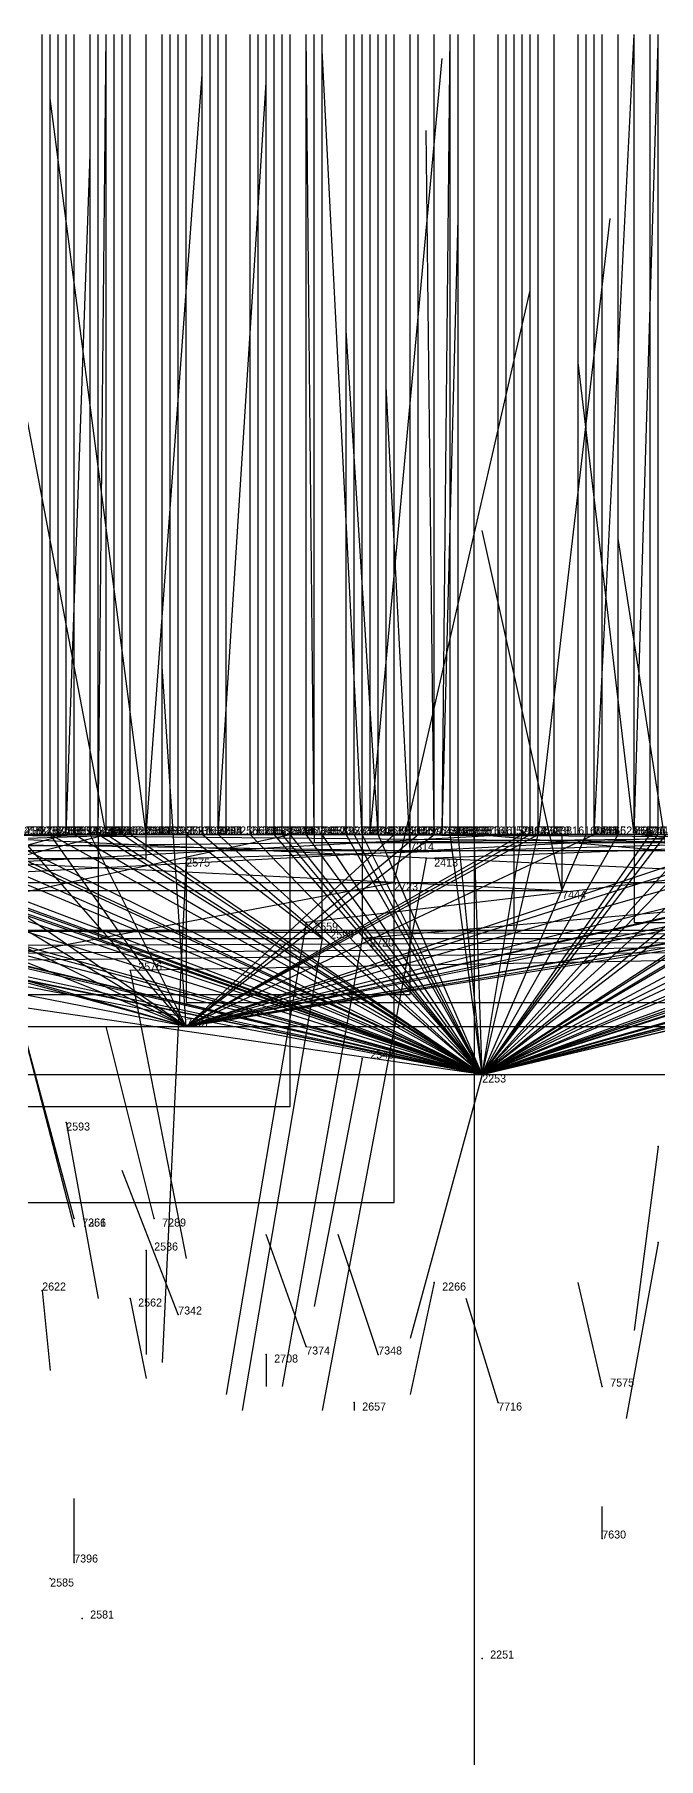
# Model space of a CAD drawing. Extents: x -0.07 to 1.1, y -0.07 to 1.1.
# Drawn here: x 0.71 to 0.788, y 0.8845 to 1.1 of the extents above; entities that cross this region are included whole.
import ezdxf

# ---------------------------------------------------------------- set-up
doc = ezdxf.new("R2010")
doc.units = 0
for name, color, linetype in [('Clients', 3, 'CONTINUOUS'), ('Facilities', 3, 'CONTINUOUS'), ('Facilities_lines', 3, 'CONTINUOUS'), ('Min_max_boxes', 1, 'CONTINUOUS'), ('Normals', 1, 'CONTINUOUS'), ('Source_points', 5, 'CONTINUOUS'), ('Text', 3, 'CONTINUOUS')]:
    doc.layers.add(name, color=color, linetype=linetype)

msp = doc.modelspace()

# ---------------------------------------------------------------- linework, layer by layer
at = {"layer": 'Clients', "color": 5}
for p in [(0.711, 1, 0.335), (0.712, 1, 0.316), (0.712, 1, 0.159), (0.712, 1, 0.905), (0.713, 1, 0.34), (0.714, 1, 0.019), (0.714, 1, 0.547), (0.715, 1, 0.314), (0.715, 1, 0.285), (0.717, 1, 0.393), (0.717, 1, 0.899), (0.717, 1, 0.895), (0.718, 1, 0.337), (0.718, 1, 0.23), (0.719, 1, 0.257), (0.719, 1, 0.567), (0.719, 1, 0.987), (0.719, 1, 0.822), (0.72, 1, 0.743), (0.721, 1, 0.352), (0.721, 1, 0.316), (0.722, 1, 0.135), (0.724, 1, 0.622), (0.726, 1, 0.754), (0.727, 1, 0.516), (0.728, 1, 0.456), (0.728, 1, 0.441), (0.728, 1, 0.364), (0.731, 1, 0.289), (0.732, 1, 0.66), (0.732, 1, 0.77), (0.733, 1, 0.501), (0.733, 1, 0.273), (0.734, 1, 0.841), (0.737, 1, 0.135), (0.738, 1, 0.65), (0.739, 1, 0.667), (0.74, 1, 0.115), (0.74, 1, 0.648), (0.741, 1, 0.242), (0.741, 1, 0.563), (0.742, 1, 0.133), (0.742, 1, 0.521), (0.742, 1, 0.878), (0.744, 1, 0.099), (0.746, 1, 0.446), (0.746, 1, 0.162), (0.746, 1, 0.556), (0.749, 1, 0.4), (0.749, 1, 0.231), (0.75, 1, 0.251), (0.75, 1, 0.308), (0.751, 1, 0.246), (0.752, 1, 0.428), (0.753, 1, 0.183), (0.753, 1, 0.317), (0.753, 1, 0.996), (0.754, 1, 0.462), (0.755, 1, 0.372), (0.755, 1, 0.776), (0.757, 1, 0.38), (0.757, 1, 0.435), (0.757, 1, 0.524), (0.758, 1, 0.796), (0.76, 1, 0.97), (0.76, 1, 0.857), (0.761, 1, 0.981), (0.762, 1, 0.28), (0.763, 1, 0.255), (0.763, 1, 0.711), (0.763, 1, 0.591), (0.765, 1, 0.126), (0.765, 1, 0.392), (0.765, 1, 0.464), (0.768, 1, 0.724), (0.769, 1, 0.577), (0.771, 1, 0.105), (0.771, 1, 0.78), (0.772, 1, 0.887), (0.773, 1, 0.01), (0.773, 1, 0.76), (0.778, 1, 0.507), (0.779, 1, 0.237), (0.779, 1, 0.658), (0.78, 1, 0.77), (0.781, 1, 0.554), (0.783, 1, 0.204), (0.785, 1, 0.352), (0.785, 1, 0.681), (0.785, 1, 0.998), (0.787, 1, 0.183), (0.787, 1, 0.122), (0.788, 1, 0.175), (0.757, 0.998, 1), (0.729, 0.997), (0.759, 0.997), (0.755, 0.994), (0.776, 0.993, 1), (0.744, 0.989), (0.746, 0.987), (0.751, 0.987), (0.722, 0.983)]:
    msp.add_point(p, dxfattribs=at)
at = {"layer": 'Facilities', "color": 3}
for p in [(0.717, 1, 0.085), (0.718, 1, 0.08), (0.719, 1, 0.099), (0.724, 1, 0.032), (0.724, 1, 0.972), (0.729, 1, 0.102), (0.733, 1, 0.028), (0.745, 1, 0.087), (0.745, 1, 0.927), (0.751, 1, 0.946), (0.752, 1, 0.049), (0.761, 1, 0.921), (0.77, 1, 0.086), (0.775, 1, 0.089), (0.78, 1, 0.925), (0.785, 1, 0.074), (0.729, 0.976, 1), (0.751, 0.972), (0.766, 0.97), (0.714, 0.964), (0.788, 0.961), (0.715, 0.952, 1), (0.715, 0.951, 1), (0.725, 0.952, 1), (0.788, 0.949), (0.724, 0.948), (0.76, 0.944), (0.711, 0.943), (0.722, 0.942), (0.728, 0.94, 1), (0.744, 0.936, 1), (0.739, 0.935), (0.753, 0.935, 1), (0.781, 0.931, 1), (0.75, 0.929), (0.768, 0.929, 1), (0.781, 0.912, 1), (0.715, 0.909, 1), (0.712, 0.907), (0.716, 0.902), (0.766, 0.897)]:
    msp.add_point(p, dxfattribs=at)
at = {"layer": 'Facilities_lines', "color": 3}
for p, q in [((0.543, 0.954), (0.714, 1, 0.019)), ((0.77, 1, 0.086), (0.554, 0.988)), ((0.766, 0.97), (0.56, 1, 0.174)), ((0.585, 0.966, 1), (0.719, 1, 0.822)), ((0.585, 0.966, 1), (0.742, 1, 0.878)), ((0.729, 0.976, 1), (0.606, 1, 0.892)), ((0.766, 0.97), (0.61, 1, 0.209)), ((0.617, 1, 0.893), (0.734, 1, 0.841)), ((0.617, 1, 0.893), (0.757, 0.998, 1)), ((0.766, 0.97), (0.62, 1, 0.186)), ((0.766, 0.97), (0.621, 1, 0.182)), ((0.766, 0.97), (0.626, 1, 0.151)), ((0.724, 1, 0.032), (0.632, 0.997)), ((0.634, 1, 0.902), (0.776, 0.993, 1)), ((0.766, 0.97), (0.637, 1, 0.019)), ((0.766, 0.97), (0.639, 1, 0.02)), ((0.766, 0.97), (0.64, 1, 0.233)), ((0.729, 0.976, 1), (0.641, 1, 0.76)), ((0.729, 0.976, 1), (0.645, 1, 0.789)), ((0.766, 0.97), (0.651, 1, 0.243)), ((0.766, 0.97), (0.651, 1, 0.215)), ((0.766, 0.97), (0.656, 1, 0.19)), ((0.766, 0.97), (0.659, 1, 0.198)), ((0.839, 1, 0.067), (0.663, 0.998)), ((0.729, 0.976, 1), (0.669, 1, 0.823)), ((0.766, 0.97), (0.67, 1, 0.146)), ((0.915, 1, 0.545), (0.673, 1, 0.54)), ((0.915, 1, 0.545), (0.676, 1, 0.543)), ((0.766, 0.97), (0.677, 1, 0.12)), ((0.766, 0.97), (0.68, 1, 0.198)), ((0.729, 0.976, 1), (0.68, 1, 0.896)), ((0.766, 0.97), (0.681, 1, 0.249)), ((0.682, 1, 0.924), (0.753, 1, 0.996)), ((0.766, 0.97), (0.683, 1, 0.007)), ((0.766, 0.97), (0.683, 1, 0.196)), ((0.797, 1, 0.039), (0.684, 0.994)), ((0.766, 0.97), (0.684, 1, 0.119)), ((0.766, 0.97), (0.687, 1, 0.268)), ((0.926, 1, 0.61), (0.687, 1, 0.611)), ((0.729, 0.976, 1), (0.689, 1, 0.831)), ((0.915, 1, 0.545), (0.69, 1, 0.533)), ((0.917, 1, 0.7), (0.692, 1, 0.722)), ((0.766, 0.97), (0.694, 1, 0.267)), ((0.729, 0.976, 1), (0.694, 1, 0.778)), ((0.695, 1, 0.954), (0.913, 0.998, 1)), ((0.695, 1, 0.954), (0.827, 0.994, 1)), ((0.766, 0.97), (0.697, 1, 0.233)), ((0.926, 1, 0.61), (0.698, 1, 0.611)), ((0.766, 0.97), (0.701, 1, 0.146)), ((0.702, 1, 0.103), (0.712, 1, 0.316)), ((0.702, 1, 0.103), (0.713, 1, 0.34)), ((0.702, 1, 0.103), (0.715, 1, 0.314)), ((0.702, 1, 0.103), (0.711, 1, 0.335)), ((0.766, 0.97), (0.702, 1, 0.281)), ((0.949, 1, 0.727), (0.703, 1, 0.718)), ((0.926, 1, 0.61), (0.703, 1, 0.585)), ((0.766, 0.97), (0.705, 1, 0.159)), ((0.926, 1, 0.61), (0.707, 1, 0.624)), ((0.708, 1, 0.977), (0.719, 1, 0.987)), ((0.708, 1, 0.977), (0.732, 1, 0.77)), ((0.708, 1, 0.977), (0.816, 1, 0.994)), ((0.708, 1, 0.977), (0.803, 1, 0.984)), ((0.708, 1, 0.977), (0.76, 1, 0.97)), ((0.708, 1, 0.977), (0.761, 1, 0.981)), ((0.729, 0.976, 1), (0.708, 1, 0.844)), ((0.766, 0.97), (0.712, 1, 0.159)), ((0.729, 0.976, 1), (0.712, 1, 0.905)), ((0.933, 1, 0.513), (0.714, 1, 0.547)), ((0.766, 0.97), (0.715, 1, 0.285)), ((0.719, 1, 0.099), (0.717, 1, 0.393)), ((0.729, 0.976, 1), (0.717, 1, 0.899)), ((0.729, 0.976, 1), (0.717, 1, 0.895)), ((0.729, 1, 0.102), (0.718, 1, 0.337)), ((0.766, 0.97), (0.718, 1, 0.23)), ((0.719, 1, 0.099), (0.721, 1, 0.352)), ((0.766, 0.97), (0.719, 1, 0.257)), ((0.926, 1, 0.61), (0.719, 1, 0.567)), ((0.949, 1, 0.727), (0.72, 1, 0.743)), ((0.766, 0.97), (0.721, 1, 0.316)), ((0.766, 0.97), (0.722, 1, 0.135)), ((0.952, 1, 0.601), (0.724, 1, 0.622)), ((0.724, 1, 0.972), (0.974, 1, 0.994)), ((0.949, 1, 0.727), (0.726, 1, 0.754)), ((0.933, 1, 0.513), (0.727, 1, 0.516)), ((0.729, 1, 0.102), (0.728, 1, 0.456)), ((0.729, 1, 0.102), (0.728, 1, 0.441)), ((0.729, 1, 0.102), (0.728, 1, 0.364)), ((0.729, 1, 0.102), (0.746, 0.987)), ((0.729, 1, 0.102), (0.733, 1, 0.501)), ((0.838, 1, 0.104), (0.729, 0.997)), ((0.729, 0.976, 1), (0.755, 1, 0.776)), ((0.729, 0.976, 1), (0.78, 1, 0.77)), ((0.729, 0.976, 1), (0.771, 1, 0.78)), ((0.729, 0.976, 1), (0.772, 1, 0.887)), ((0.729, 0.976, 1), (0.875, 1, 0.827)), ((0.729, 0.976, 1), (0.805, 1, 0.783)), ((0.729, 0.976, 1), (0.773, 1, 0.76)), ((0.729, 0.976, 1), (0.813, 1, 0.78)), ((0.729, 0.976, 1), (0.834, 1, 0.838)), ((0.729, 0.976, 1), (0.805, 1, 0.892)), ((0.729, 0.976, 1), (0.848, 1, 0.793)), ((0.729, 0.976, 1), (0.76, 1, 0.857)), ((0.729, 0.976, 1), (0.844, 1, 0.778)), ((0.729, 0.976, 1), (0.835, 1, 0.809)), ((0.729, 0.976, 1), (0.826, 1, 0.871)), ((0.729, 0.976, 1), (0.801, 1, 0.831)), ((0.729, 0.976, 1), (0.88, 1, 0.842)), ((0.729, 0.976, 1), (0.867, 1, 0.867)), ((0.729, 0.976, 1), (0.868, 1, 0.807)), ((0.729, 0.976, 1), (0.758, 1, 0.796)), ((0.766, 0.97), (0.731, 1, 0.289)), ((0.934, 1, 0.676), (0.732, 1, 0.66)), ((0.766, 0.97), (0.733, 1, 0.273)), ((0.766, 0.97), (0.737, 1, 0.135)), ((0.934, 1, 0.676), (0.738, 1, 0.65)), ((0.934, 1, 0.676), (0.739, 1, 0.667)), ((0.766, 0.97), (0.74, 1, 0.115)), ((0.934, 1, 0.676), (0.74, 1, 0.648)), ((0.766, 0.97), (0.741, 1, 0.242)), ((0.952, 1, 0.601), (0.741, 1, 0.563)), ((0.766, 0.97), (0.742, 1, 0.133)), ((0.933, 1, 0.513), (0.742, 1, 0.521)), ((0.766, 0.97), (0.744, 1, 0.099)), ((0.838, 1, 0.104), (0.744, 0.989)), ((0.745, 1, 0.927), (0.931, 0.999, 1)), ((0.892, 1, 0.247), (0.746, 1, 0.446)), ((0.766, 0.97), (0.746, 1, 0.162)), ((0.926, 1, 0.61), (0.746, 1, 0.556)), ((0.892, 1, 0.247), (0.749, 1, 0.4)), ((0.766, 0.97), (0.749, 1, 0.231)), ((0.766, 0.97), (0.75, 1, 0.251)), ((0.766, 0.97), (0.75, 1, 0.308)), ((0.766, 0.97), (0.751, 1, 0.246)), ((0.901, 1, 0.086), (0.751, 0.987)), ((0.892, 1, 0.247), (0.752, 1, 0.428)), ((0.766, 0.97), (0.753, 1, 0.183)), ((0.766, 0.97), (0.753, 1, 0.317)), ((0.892, 1, 0.247), (0.754, 1, 0.462)), ((0.892, 1, 0.247), (0.755, 1, 0.372)), ((0.892, 1, 0.247), (0.757, 1, 0.38)), ((0.892, 1, 0.247), (0.757, 1, 0.435)), ((0.933, 1, 0.513), (0.757, 1, 0.524)), ((0.838, 1, 0.104), (0.759, 0.997)), ((0.766, 0.97), (0.762, 1, 0.28)), ((0.766, 0.97), (0.763, 1, 0.255)), ((0.934, 1, 0.676), (0.763, 1, 0.711)), ((0.952, 1, 0.601), (0.763, 1, 0.591)), ((0.766, 0.97), (0.765, 1, 0.126)), ((1, 0.98, 0.352), (0.765, 1, 0.392)), ((0.959, 1, 0.428), (0.765, 1, 0.464)), ((0.766, 0.97), (0.803, 1, 0.168)), ((0.766, 0.97), (0.779, 1, 0.237)), ((0.766, 0.97), (0.795, 1, 0.017)), ((0.766, 0.97), (0.88, 1, 0.224)), ((0.766, 0.97), (0.882, 1, 0.123)), ((0.766, 0.97), (0.873, 1, 0.13)), ((0.766, 0.97), (0.852, 1, 0.157)), ((0.766, 0.97), (0.799, 1, 0.252)), ((0.766, 0.97), (0.817, 1, 0.128)), ((0.766, 0.97), (0.793, 1, 0.161)), ((0.766, 0.97), (0.805, 1, 0.173)), ((0.766, 0.97), (0.86, 1, 0.117)), ((0.766, 0.97), (0.816, 1, 0.236)), ((0.766, 0.97), (0.771, 1, 0.105)), ((0.766, 0.97), (0.789, 1, 0.186)), ((0.766, 0.97), (0.892, 1, 0.167)), ((0.766, 0.97), (0.817, 1, 0.122)), ((0.766, 0.97), (0.885, 1, 0.127)), ((0.766, 0.97), (0.816, 1, 0.107)), ((0.766, 0.97), (0.787, 1, 0.183)), ((0.766, 0.97), (0.787, 1, 0.122)), ((0.766, 0.97), (0.839, 1, 0.143)), ((0.766, 0.97), (0.783, 1, 0.204)), ((0.766, 0.97), (0.836, 1, 0.18)), ((0.766, 0.97), (0.859, 1, 0.002)), ((0.766, 0.97), (0.773, 1, 0.01)), ((0.766, 0.97), (0.812, 1, 0.136)), ((0.766, 0.97), (0.839, 1, 0.208)), ((0.766, 0.97), (0.826, 1, 0.096)), ((0.766, 0.97), (0.83, 1, 0.182)), ((0.766, 0.97), (0.882, 1, 0.163)), ((0.766, 0.97), (0.813, 1, 0.1)), ((0.766, 0.97), (0.788, 1, 0.175)), ((0.766, 0.97), (0.855, 1, 0.128)), ((0.766, 0.97), (0.871, 1, 0.003)), ((0.766, 0.97), (0.822, 1, 0.254)), ((0.934, 1, 0.676), (0.768, 1, 0.724)), ((0.952, 1, 0.601), (0.769, 1, 0.577)), ((0.933, 1, 0.513), (0.778, 1, 0.507)), ((0.934, 1, 0.676), (0.779, 1, 0.658)), ((0.952, 1, 0.601), (0.781, 1, 0.554)), ((1, 0.98, 0.352), (0.785, 1, 0.352)), ((0.934, 1, 0.676), (0.785, 1, 0.681)), ((0.906, 1, 0.875), (0.785, 1, 0.998)), ((0.766, 0.97), (0.887, 0.999)), ((0.766, 0.97), (0.846, 0.999)), ((0.543, 0.954), (0.755, 0.994)), ((0.944, 0.987), (0.672, 0.986)), ((0.944, 0.987), (0.675, 0.988)), ((0.944, 0.987), (0.684, 0.984)), ((0.944, 0.987), (0.688, 0.985)), ((0.944, 0.987), (0.722, 0.983))]:
    msp.add_line(p, q, dxfattribs=at)
at = {"layer": 'Min_max_boxes', "color": 1}
for p, q in [((0.755, 1), (0.297, 1)), ((0.755, 1, 0.356), (0.297, 1, 0.356)), ((0.742, 1, 0.762), (0.533, 1, 0.762)), ((0.742, 1, 1), (0.533, 1, 1)), ((0.77, 1), (0.554, 1)), ((0.77, 1, 0.086), (0.554, 1, 0.086)), ((0.892, 1), (0.56, 1)), ((0.892, 1, 0.317), (0.56, 1, 0.317)), ((0.757, 1, 0.841), (0.567, 1, 0.841)), ((0.757, 1, 1), (0.567, 1, 1)), ((0.913, 1, 0.954), (0.572, 1, 0.954)), ((0.913, 1, 1), (0.572, 1, 1)), ((0.88, 1, 0.76), (0.606, 1, 0.76)), ((0.88, 1, 1), (0.606, 1, 1)), ((0.612, 1, 0.77), (0.816, 1, 0.77)), ((0.816, 1, 0.77), (0.612, 1, 0.77)), ((0.612, 1, 0.997), (0.816, 1, 0.997)), ((0.816, 1, 0.997), (0.612, 1, 0.997)), ((0.724, 1), (0.632, 1)), ((0.724, 1, 0.032), (0.632, 1, 0.032)), ((0.776, 1, 0.902), (0.634, 1, 0.902)), ((0.776, 1, 1), (0.634, 1, 1)), ((0.839, 1), (0.663, 1)), ((0.839, 1, 0.067), (0.663, 1, 0.067)), ((0.673, 1, 0.533), (0.915, 1, 0.533)), ((0.915, 1, 0.533), (0.673, 1, 0.533)), ((0.673, 1, 0.545), (0.915, 1, 0.545)), ((0.915, 1, 0.545), (0.673, 1, 0.545)), ((0.682, 1, 0.924), (0.753, 1, 0.924)), ((0.753, 1, 0.924), (0.682, 1, 0.924)), ((0.682, 1, 0.996), (0.753, 1, 0.996)), ((0.753, 1, 0.996), (0.682, 1, 0.996)), ((0.797, 1), (0.684, 1)), ((0.797, 1, 0.039), (0.684, 1, 0.039)), ((0.687, 1, 0.556), (0.926, 1, 0.556)), ((0.926, 1, 0.556), (0.687, 1, 0.556)), ((0.687, 1, 0.624), (0.926, 1, 0.624)), ((0.926, 1, 0.624), (0.687, 1, 0.624)), ((0.692, 1, 0.7), (0.917, 1, 0.7)), ((0.917, 1, 0.7), (0.692, 1, 0.7)), ((0.692, 1, 0.722), (0.917, 1, 0.722)), ((0.917, 1, 0.722), (0.692, 1, 0.722)), ((0.695, 1), (0.715, 1)), ((0.715, 1), (0.695, 1)), ((0.695, 1, 0.477), (0.715, 1, 0.477)), ((0.715, 1, 0.477), (0.695, 1, 0.477)), ((0.703, 1, 0.718), (0.949, 1, 0.718)), ((0.949, 1, 0.718), (0.703, 1, 0.718)), ((0.703, 1, 0.754), (0.949, 1, 0.754)), ((0.949, 1, 0.754), (0.703, 1, 0.754)), ((0.714, 1, 0.507), (0.933, 1, 0.507)), ((0.933, 1, 0.507), (0.714, 1, 0.507)), ((0.714, 1, 0.507), (0.714, 1, 0.507)), ((0.714, 1, 0.547), (0.933, 1, 0.547)), ((0.933, 1, 0.547), (0.714, 1, 0.547)), ((0.714, 1, 0.547), (0.714, 1, 0.547)), ((0.714, 1, 0.507), (0.714, 1, 0.547)), ((0.714, 1, 0.507), (0.714, 1, 0.547)), ((0.715, 1), (0.715, 1)), ((0.715, 1, 0.477), (0.715, 1, 0.477)), ((0.715, 1), (0.715, 1, 0.477)), ((0.715, 1), (0.715, 1, 0.477)), ((0.717, 1, 0.099), (0.721, 1, 0.099)), ((0.721, 1, 0.099), (0.717, 1, 0.099)), ((0.717, 1, 0.099), (0.717, 1, 0.099)), ((0.717, 1, 0.393), (0.721, 1, 0.393)), ((0.721, 1, 0.393), (0.717, 1, 0.393)), ((0.717, 1, 0.393), (0.717, 1, 0.393)), ((0.717, 1, 0.099), (0.717, 1, 0.393)), ((0.717, 1, 0.099), (0.717, 1, 0.393)), ((0.746, 1), (0.718, 1)), ((0.718, 1), (0.718, 0.987)), ((0.746, 1, 0.501), (0.718, 1, 0.501)), ((0.718, 1, 0.501), (0.718, 0.987, 0.501)), ((0.718, 1), (0.718, 1, 0.501)), ((0.721, 1, 0.099), (0.721, 1, 0.099)), ((0.721, 1, 0.393), (0.721, 1, 0.393)), ((0.721, 1, 0.099), (0.721, 1, 0.393)), ((0.721, 1, 0.099), (0.721, 1, 0.393)), ((0.724, 0.997), (0.724, 1)), ((0.724, 0.997, 0.032), (0.724, 1, 0.032)), ((0.724, 1), (0.724, 1, 0.032)), ((0.724, 1, 0.533), (0.952, 1, 0.533)), ((0.952, 1, 0.533), (0.724, 1, 0.533)), ((0.724, 1, 0.533), (0.724, 1, 0.533)), ((0.724, 1, 0.622), (0.952, 1, 0.622)), ((0.952, 1, 0.622), (0.724, 1, 0.622)), ((0.724, 1, 0.622), (0.724, 1, 0.622)), ((0.724, 1, 0.533), (0.724, 1, 0.622)), ((0.724, 1, 0.533), (0.724, 1, 0.622)), ((0.724, 1, 0.972), (0.974, 1, 0.972)), ((0.974, 1, 0.972), (0.724, 1, 0.972)), ((0.724, 1, 0.972), (0.724, 1, 0.972)), ((0.724, 1, 0.994), (0.974, 1, 0.994)), ((0.974, 1, 0.994), (0.724, 1, 0.994)), ((0.724, 1, 0.994), (0.724, 1, 0.994)), ((0.724, 1, 0.972), (0.724, 1, 0.994)), ((0.724, 1, 0.972), (0.724, 1, 0.994)), ((0.907, 1), (0.729, 1)), ((0.729, 1), (0.729, 0.979)), ((0.907, 1, 0.104), (0.729, 1, 0.104)), ((0.729, 1, 0.104), (0.729, 0.979, 0.104)), ((0.729, 1), (0.729, 1, 0.104)), ((0.732, 1, 0.548), (0.934, 1, 0.548)), ((0.934, 1, 0.548), (0.732, 1, 0.548)), ((0.732, 1, 0.548), (0.732, 1, 0.548)), ((0.732, 1, 0.724), (0.934, 1, 0.724)), ((0.934, 1, 0.724), (0.732, 1, 0.724)), ((0.732, 1, 0.724), (0.732, 1, 0.724)), ((0.732, 1, 0.548), (0.732, 1, 0.724)), ((0.732, 1, 0.548), (0.732, 1, 0.724)), ((0.742, 0.966, 0.762), (0.742, 1, 0.762)), ((0.742, 0.966, 1), (0.742, 1, 1)), ((0.742, 1, 0.762), (0.742, 1, 1)), ((0.931, 1, 0.927), (0.745, 1, 0.927)), ((0.745, 1, 0.927), (0.745, 0.999, 0.927)), ((0.931, 1, 1), (0.745, 1, 1)), ((0.745, 1, 1), (0.745, 0.999, 1)), ((0.745, 1, 0.927), (0.745, 1, 1)), ((0.746, 0.987), (0.746, 1)), ((0.746, 0.987, 0.501), (0.746, 1, 0.501)), ((0.746, 1), (0.746, 1, 0.501)), ((0.746, 1, 0.247), (0.892, 1, 0.247)), ((0.892, 1, 0.247), (0.746, 1, 0.247)), ((0.746, 1, 0.247), (0.746, 1, 0.247)), ((0.746, 1, 0.462), (0.892, 1, 0.462)), ((0.892, 1, 0.462), (0.746, 1, 0.462)), ((0.746, 1, 0.462), (0.746, 1, 0.462)), ((0.746, 1, 0.247), (0.746, 1, 0.462)), ((0.746, 1, 0.247), (0.746, 1, 0.462)), ((0.901, 1), (0.751, 1)), ((0.751, 1), (0.751, 0.987)), ((0.901, 1, 0.086), (0.751, 1, 0.086)), ((0.751, 1, 0.086), (0.751, 0.987, 0.086)), ((0.751, 1), (0.751, 1, 0.086)), ((0.753, 1, 0.924), (0.753, 1, 0.924)), ((0.753, 1, 0.996), (0.753, 1, 0.996)), ((0.753, 1, 0.924), (0.753, 1, 0.996)), ((0.753, 1, 0.924), (0.753, 1, 0.996)), ((0.755, 0.954), (0.755, 1)), ((0.755, 0.954, 0.356), (0.755, 1, 0.356)), ((0.755, 1), (0.755, 1, 0.356)), ((0.757, 0.98, 0.841), (0.757, 1, 0.841)), ((0.757, 0.98, 1), (0.757, 1, 1)), ((0.757, 1, 0.841), (0.757, 1, 1)), ((1, 1, 0.259), (0.765, 1, 0.259)), ((0.765, 1, 0.259), (0.765, 0.742, 0.259)), ((1, 1, 0.498), (0.765, 1, 0.498)), ((0.765, 1, 0.498), (0.765, 0.742, 0.498)), ((0.765, 1, 0.259), (0.765, 1, 0.498)), ((0.765, 1, 0.428), (0.959, 1, 0.428)), ((0.959, 1, 0.428), (0.765, 1, 0.428)), ((0.765, 1, 0.428), (0.765, 1, 0.428)), ((0.765, 1, 0.502), (0.959, 1, 0.502)), ((0.959, 1, 0.502), (0.765, 1, 0.502)), ((0.765, 1, 0.502), (0.765, 1, 0.502)), ((0.765, 1, 0.428), (0.765, 1, 0.502)), ((0.765, 1, 0.428), (0.765, 1, 0.502)), ((0.77, 0.988), (0.77, 1)), ((0.77, 0.988, 0.086), (0.77, 1, 0.086)), ((0.77, 1), (0.77, 1, 0.086)), ((0.776, 0.993, 0.902), (0.776, 1, 0.902)), ((0.776, 0.993, 1), (0.776, 1, 1)), ((0.776, 1, 0.902), (0.776, 1, 1)), ((0.906, 1, 0.875), (0.785, 1, 0.875)), ((0.785, 1, 0.875), (0.785, 0.989, 0.875)), ((0.906, 1, 1), (0.785, 1, 1)), ((0.785, 1, 1), (0.785, 0.989, 1)), ((0.785, 1, 0.875), (0.785, 1, 1)), ((0.663, 0.998), (0.839, 0.998)), ((0.663, 0.998, 0.067), (0.839, 0.998, 0.067)), ((0.745, 0.999, 0.927), (0.931, 0.999, 0.927)), ((0.745, 0.999, 1), (0.931, 0.999, 1)), ((0.745, 0.999, 0.927), (0.745, 0.999, 1)), ((0.632, 0.997), (0.724, 0.997)), ((0.632, 0.997, 0.032), (0.724, 0.997, 0.032)), ((0.724, 0.997), (0.724, 0.997, 0.032)), ((0.572, 0.994, 0.954), (0.913, 0.994, 0.954)), ((0.572, 0.994, 1), (0.913, 0.994, 1)), ((0.684, 0.994), (0.797, 0.994)), ((0.684, 0.994, 0.039), (0.797, 0.994, 0.039)), ((0.634, 0.993, 0.902), (0.776, 0.993, 0.902)), ((0.634, 0.993, 1), (0.776, 0.993, 1)), ((0.776, 0.993, 0.902), (0.776, 0.993, 1)), ((0.554, 0.988), (0.77, 0.988)), ((0.554, 0.988, 0.086), (0.77, 0.988, 0.086)), ((0.95, 0.988), (0.672, 0.988)), ((0.95, 0.988), (0.672, 0.988)), ((0.718, 0.987), (0.746, 0.987)), ((0.718, 0.987, 0.501), (0.746, 0.987, 0.501)), ((0.718, 0.987), (0.718, 0.987, 0.501)), ((0.746, 0.987), (0.746, 0.987, 0.501)), ((0.751, 0.987), (0.901, 0.987)), ((0.751, 0.987, 0.086), (0.901, 0.987, 0.086)), ((0.751, 0.987), (0.751, 0.987, 0.086)), ((0.77, 0.988), (0.77, 0.988, 0.086)), ((0.785, 0.989, 0.875), (0.906, 0.989, 0.875)), ((0.785, 0.989, 1), (0.906, 0.989, 1)), ((0.785, 0.989, 0.875), (0.785, 0.989, 1)), ((0.567, 0.98, 0.841), (0.757, 0.98, 0.841)), ((0.567, 0.98, 1), (0.757, 0.98, 1)), ((0.729, 0.979), (0.907, 0.979)), ((0.729, 0.979, 0.104), (0.907, 0.979, 0.104)), ((0.729, 0.979), (0.729, 0.979, 0.104)), ((0.757, 0.98, 0.841), (0.757, 0.98, 1)), ((0.606, 0.976, 0.76), (0.88, 0.976, 0.76)), ((0.606, 0.976, 1), (0.88, 0.976, 1)), ((0.56, 0.97), (0.892, 0.97)), ((0.56, 0.97, 0.317), (0.892, 0.97, 0.317)), ((0.533, 0.966, 0.762), (0.742, 0.966, 0.762)), ((0.533, 0.966, 1), (0.742, 0.966, 1)), ((0.742, 0.966, 0.762), (0.742, 0.966, 1)), ((0.297, 0.954), (0.755, 0.954)), ((0.297, 0.954, 0.356), (0.755, 0.954, 0.356)), ((0.755, 0.954), (0.755, 0.954, 0.356))]:
    msp.add_line(p, q, dxfattribs=at)
at = {"layer": 'Normals', "color": 1}
for p, q in [((0.711, 1, 0.335), (0.711, 1.1, 0.335)), ((0.712, 1, 0.159), (0.712, 1.1, 0.159)), ((0.712, 1, 0.316), (0.712, 1.1, 0.316)), ((0.712, 1, 0.905), (0.712, 1.1, 0.905)), ((0.713, 1, 0.34), (0.713, 1.1, 0.34)), ((0.714, 1, 0.547), (0.714, 1.1, 0.547)), ((0.715, 1, 0.314), (0.715, 1.1, 0.314)), ((0.715, 1, 0.285), (0.715, 1.1, 0.285)), ((0.717, 1, 0.085), (0.717, 1.1, 0.08)), ((0.717, 1, 0.393), (0.717, 1.1, 0.393)), ((0.717, 1, 0.899), (0.717, 1.1, 0.899)), ((0.717, 1, 0.895), (0.717, 1.1, 0.895)), ((0.718, 1, 0.08), (0.719, 1.1, 0.075)), ((0.718, 1, 0.23), (0.718, 1.1, 0.23)), ((0.718, 1, 0.337), (0.718, 1.1, 0.337)), ((0.719, 1, 0.099), (0.719, 1.1, 0.099)), ((0.719, 1, 0.257), (0.719, 1.1, 0.257)), ((0.719, 1, 0.567), (0.719, 1.1, 0.567)), ((0.719, 1, 0.822), (0.719, 1.1, 0.822)), ((0.72, 1, 0.743), (0.72, 1.1, 0.743)), ((0.721, 1, 0.352), (0.721, 1.1, 0.352)), ((0.721, 1, 0.316), (0.721, 1.1, 0.316)), ((0.722, 1, 0.135), (0.722, 1.1, 0.135)), ((0.724, 1, 0.622), (0.724, 1.1, 0.622)), ((0.726, 1, 0.754), (0.726, 1.1, 0.754)), ((0.727, 1, 0.516), (0.727, 1.1, 0.516)), ((0.728, 1, 0.456), (0.728, 1.1, 0.456)), ((0.728, 1, 0.441), (0.728, 1.1, 0.441)), ((0.728, 1, 0.364), (0.728, 1.1, 0.364)), ((0.729, 1, 0.102), (0.729, 1.1, 0.102)), ((0.731, 1, 0.289), (0.731, 1.1, 0.289)), ((0.732, 1, 0.66), (0.732, 1.1, 0.66)), ((0.732, 1, 0.77), (0.732, 1.1, 0.77)), ((0.733, 1, 0.501), (0.733, 1.1, 0.501)), ((0.733, 1, 0.273), (0.733, 1.1, 0.273)), ((0.734, 1, 0.841), (0.734, 1.1, 0.841)), ((0.737, 1, 0.135), (0.737, 1.1, 0.135)), ((0.738, 1, 0.65), (0.738, 1.1, 0.65)), ((0.739, 1, 0.667), (0.739, 1.1, 0.667)), ((0.74, 1, 0.115), (0.74, 1.1, 0.115)), ((0.74, 1, 0.648), (0.74, 1.1, 0.648)), ((0.741, 1, 0.242), (0.741, 1.1, 0.242)), ((0.741, 1, 0.563), (0.741, 1.1, 0.563)), ((0.742, 1, 0.133), (0.742, 1.1, 0.133)), ((0.742, 1, 0.521), (0.742, 1.1, 0.521)), ((0.742, 1, 0.878), (0.742, 1.1, 0.878)), ((0.744, 1, 0.099), (0.744, 1.1, 0.099)), ((0.745, 1, 0.927), (0.744, 1.1, 0.932)), ((0.745, 1, 0.087), (0.745, 1.1, 0.085)), ((0.746, 1, 0.162), (0.746, 1.1, 0.162)), ((0.746, 1, 0.446), (0.746, 1.1, 0.446)), ((0.746, 1, 0.556), (0.746, 1.1, 0.556)), ((0.749, 1, 0.231), (0.749, 1.1, 0.231)), ((0.749, 1, 0.4), (0.749, 1.1, 0.4)), ((0.75, 1, 0.251), (0.75, 1.1, 0.251)), ((0.75, 1, 0.308), (0.75, 1.1, 0.308)), ((0.751, 1, 0.246), (0.751, 1.1, 0.246)), ((0.752, 1, 0.428), (0.752, 1.1, 0.428)), ((0.753, 1, 0.183), (0.753, 1.1, 0.183)), ((0.753, 1, 0.317), (0.753, 1.1, 0.317)), ((0.754, 1, 0.462), (0.754, 1.1, 0.462)), ((0.755, 1, 0.372), (0.755, 1.1, 0.372)), ((0.755, 1, 0.776), (0.755, 1.1, 0.776)), ((0.757, 1, 0.38), (0.757, 1.1, 0.38)), ((0.757, 1, 0.435), (0.757, 1.1, 0.435)), ((0.757, 1, 0.524), (0.757, 1.1, 0.524)), ((0.758, 1, 0.796), (0.758, 1.1, 0.796)), ((0.76, 1, 0.857), (0.76, 1.1, 0.857)), ((0.761, 1, 0.921), (0.762, 1.1, 0.925)), ((0.762, 1, 0.28), (0.762, 1.1, 0.28)), ((0.763, 1, 0.255), (0.763, 1.1, 0.255)), ((0.763, 1, 0.711), (0.763, 1.1, 0.711)), ((0.763, 1, 0.591), (0.763, 1.1, 0.591)), ((0.765, 1, 0.126), (0.765, 1.1, 0.126)), ((0.765, 1, 0.464), (0.765, 1.1, 0.464)), ((0.765, 1, 0.392), (0.765, 1.1, 0.392)), ((0.768, 1, 0.724), (0.768, 1.1, 0.724)), ((0.769, 1, 0.577), (0.769, 1.1, 0.577)), ((0.77, 1, 0.086), (0.77, 1.1, 0.085)), ((0.771, 1, 0.105), (0.771, 1.1, 0.105)), ((0.771, 1, 0.78), (0.771, 1.1, 0.78)), ((0.772, 1, 0.887), (0.772, 1.1, 0.887)), ((0.773, 1, 0.76), (0.773, 1.1, 0.76)), ((0.775, 1, 0.089), (0.775, 1.1, 0.089)), ((0.778, 1, 0.507), (0.778, 1.1, 0.507)), ((0.779, 1, 0.237), (0.779, 1.1, 0.237)), ((0.779, 1, 0.658), (0.779, 1.1, 0.658)), ((0.78, 1, 0.77), (0.78, 1.1, 0.77)), ((0.78, 1, 0.925), (0.785, 1.1, 0.933)), ((0.781, 1, 0.554), (0.781, 1.1, 0.554)), ((0.783, 1, 0.204), (0.783, 1.1, 0.204)), ((0.785, 1, 0.352), (0.785, 1.1, 0.352)), ((0.785, 1, 0.681), (0.785, 1.1, 0.681)), ((0.787, 1, 0.183), (0.787, 1.1, 0.183)), ((0.787, 1, 0.122), (0.787, 1.1, 0.122)), ((0.788, 1, 0.175), (0.788, 1.1, 0.175)), ((0.751, 1, 0.946), (0.746, 1.098, 0.963)), ((0.752, 1, 0.049), (0.761, 1.097, 0.026)), ((0.785, 1, 0.074), (0.788, 1.099, 0.06)), ((0.724, 1, 0.032), (0.731, 1.095, 0.003)), ((0.733, 1, 0.028), (0.739, 1.094, -0.006)), ((0.724, 1, 0.972), (0.712, 1.092, 1.01)), ((0.76, 1, 0.97), (0.759, 1.088, 1.018)), ((0.719, 1, 0.987), (0.703, 1.084, 1.039)), ((0.714, 1, 0.019), (0.717, 1.085, -0.034)), ((0.761, 1, 0.981), (0.763, 1.077, 1.045)), ((0.773, 1, 0.01), (0.782, 1.077, -0.054)), ((0.755, 0.994), (0.772, 1.068, -0.065)), ((0.753, 1, 0.996), (0.749, 1.063, 1.073)), ((0.785, 1, 0.998), (0.778, 1.059, 1.078)), ((0.757, 0.998, 1), (0.754, 1.056, 1.081)), ((0.776, 0.993, 1), (0.766, 1.038, 1.089)), ((0.79, 0.992, 1), (0.783, 1.037, 1.089)), ((0.729, 0.976, 1), (0.726, 1.021, 1.089)), ((0.729, 0.997), (0.726, 0.934, 0.078)), ((0.759, 0.997), (0.746, 0.928, 0.071)), ((0.744, 0.989), (0.734, 0.93, 0.08)), ((0.746, 0.987), (0.736, 0.928, 0.08)), ((0.751, 0.987), (0.741, 0.931, 0.082)), ((0.722, 0.983), (0.729, 0.947, 0.093)), ((0.715, 0.951, 1), (0.708, 0.978, 1.096)), ((0.715, 0.952, 1), (0.708, 0.978, 1.096)), ((0.725, 0.952, 1), (0.719, 0.976, 1.097)), ((0.751, 0.972), (0.745, 0.941, 0.095)), ((0.766, 0.97), (0.757, 0.937, 0.094)), ((0.714, 0.964), (0.718, 0.942, 0.098)), ((0.788, 0.961), (0.785, 0.938, 0.097)), ((0.728, 0.94, 1), (0.721, 0.958, 1.098)), ((0.744, 0.936, 1), (0.739, 0.95, 1.099)), ((0.753, 0.935, 1), (0.748, 0.95, 1.099)), ((0.788, 0.949), (0.784, 0.927, 0.097)), ((0.724, 0.948), (0.724, 0.935, 0.099)), ((0.76, 0.944), (0.757, 0.93, 0.099)), ((0.781, 0.931, 1), (0.778, 0.944, 1.099)), ((0.711, 0.943), (0.712, 0.933, 0.099)), ((0.722, 0.942), (0.724, 0.932, 0.099)), ((0.768, 0.929, 1), (0.764, 0.942, 1.099)), ((0.739, 0.935), (0.739, 0.931, 0.1)), ((0.75, 0.929), (0.75, 0.928, 0.1)), ((0.715, 0.909, 1), (0.715, 0.917, 1.1)), ((0.781, 0.912, 1), (0.781, 0.916, 1.1)), ((0.712, 0.907), (0.712, 0.907, 0.1)), ((0.716, 0.902), (0.716, 0.902, 0.1)), ((0.766, 0.897), (0.766, 0.897, 0.1))]:
    msp.add_line(p, q, dxfattribs=at)
at = {"layer": 'Source_points', "color": 5}
for p in [(0.711, 1, 0.335), (0.712, 1, 0.159), (0.712, 1, 0.316), (0.712, 1, 0.905), (0.713, 1, 0.34), (0.714, 1, 0.019), (0.714, 1, 0.547), (0.715, 1, 0.314), (0.715, 1, 0.285), (0.717, 1, 0.085), (0.717, 1, 0.393), (0.717, 1, 0.899), (0.717, 1, 0.895), (0.718, 1, 0.08), (0.718, 1, 0.23), (0.718, 1, 0.337), (0.719, 1, 0.099), (0.719, 1, 0.257), (0.719, 1, 0.567), (0.719, 1, 0.987), (0.719, 1, 0.822), (0.72, 1, 0.743), (0.721, 1, 0.352), (0.721, 1, 0.316), (0.722, 1, 0.135), (0.724, 1, 0.032), (0.724, 1, 0.622), (0.724, 1, 0.972), (0.726, 1, 0.754), (0.727, 1, 0.516), (0.728, 1, 0.456), (0.728, 1, 0.441), (0.728, 1, 0.364), (0.729, 1, 0.102), (0.731, 1, 0.289), (0.732, 1, 0.66), (0.732, 1, 0.77), (0.733, 1, 0.028), (0.733, 1, 0.501), (0.733, 1, 0.273), (0.734, 1, 0.841), (0.737, 1, 0.135), (0.738, 1, 0.65), (0.739, 1, 0.667), (0.74, 1, 0.115), (0.74, 1, 0.648), (0.741, 1, 0.242), (0.741, 1, 0.563), (0.742, 1, 0.133), (0.742, 1, 0.521), (0.742, 1, 0.878), (0.744, 1, 0.099), (0.745, 1, 0.087), (0.745, 1, 0.927), (0.746, 1, 0.162), (0.746, 1, 0.446), (0.746, 1, 0.556), (0.749, 1, 0.231), (0.749, 1, 0.4), (0.75, 1, 0.251), (0.75, 1, 0.308), (0.751, 1, 0.246), (0.751, 1, 0.946), (0.752, 1, 0.049), (0.752, 1, 0.428), (0.753, 1, 0.183), (0.753, 1, 0.317), (0.753, 1, 0.996), (0.754, 1, 0.462), (0.755, 1, 0.372), (0.755, 1, 0.776), (0.757, 1, 0.38), (0.757, 1, 0.435), (0.757, 1, 0.524), (0.758, 1, 0.796), (0.76, 1, 0.97), (0.76, 1, 0.857), (0.761, 1, 0.981), (0.761, 1, 0.921), (0.762, 1, 0.28), (0.763, 1, 0.255), (0.763, 1, 0.711), (0.763, 1, 0.591), (0.765, 1, 0.126), (0.765, 1, 0.464), (0.765, 1, 0.392), (0.768, 1, 0.724), (0.769, 1, 0.577), (0.77, 1, 0.086), (0.771, 1, 0.105), (0.771, 1, 0.78), (0.772, 1, 0.887), (0.773, 1, 0.01), (0.773, 1, 0.76), (0.775, 1, 0.089), (0.778, 1, 0.507), (0.779, 1, 0.237), (0.779, 1, 0.658), (0.78, 1, 0.77), (0.78, 1, 0.925), (0.781, 1, 0.554), (0.783, 1, 0.204), (0.785, 1, 0.074), (0.785, 1, 0.352), (0.785, 1, 0.681), (0.785, 1, 0.998), (0.787, 1, 0.183), (0.787, 1, 0.122), (0.788, 1, 0.175), (0.757, 0.998, 1), (0.729, 0.997), (0.759, 0.997), (0.755, 0.994), (0.776, 0.993, 1), (0.744, 0.989), (0.746, 0.987), (0.751, 0.987), (0.722, 0.983), (0.729, 0.976, 1), (0.751, 0.972), (0.766, 0.97), (0.714, 0.964), (0.788, 0.961), (0.715, 0.952, 1), (0.715, 0.951, 1), (0.725, 0.952, 1), (0.788, 0.949), (0.724, 0.948), (0.76, 0.944), (0.711, 0.943), (0.722, 0.942), (0.728, 0.94, 1), (0.744, 0.936, 1), (0.739, 0.935), (0.753, 0.935, 1), (0.781, 0.931, 1), (0.75, 0.929), (0.768, 0.929, 1), (0.781, 0.912, 1), (0.715, 0.909, 1), (0.712, 0.907), (0.716, 0.902), (0.766, 0.897)]:
    msp.add_point(p, dxfattribs=at)

# ---------------------------------------------------------------- texts
at = {"layer": 'Text', "color": 3}
for s, p in [('7258', (0.708, 1, 0.977)), ('7415', (0.708, 1, 0.844)), ('7302', (0.709, 1, 0.98)), ('7275', (0.71, 1, 0.991)), ('7320', (0.71, 1, 0.882)), ('7378', (0.71, 1, 0.936)), ('3626', (0.712, 1, 0.316)), ('3715', (0.712, 1, 0.335)), ('3650', (0.713, 1, 0.34)), ('2669', (0.713, 1, 0.159)), ('7407', (0.713, 1, 0.905)), ('2685', (0.714, 1, 0.019)), ('3677', (0.715, 1, 0.314)), ('3693', (0.715, 1, 0.285)), ('6314', (0.715, 1, 0.547)), ('2544', (0.717, 1, 0.085)), ('7410', (0.717, 1, 0.899)), ('7423', (0.717, 1, 0.895)), ('3664', (0.718, 1, 0.393)), ('2571', (0.718, 1, 0.08)), ('3672', (0.719, 1, 0.337)), ('2662', (0.719, 1, 0.23)), ('7273', (0.719, 1, 0.987)), ('3709', (0.72, 1, 0.257)), ('2680', (0.72, 1, 0.099)), ('6306', (0.72, 1, 0.567)), ('7343', (0.72, 1, 0.822)), ('3629', (0.721, 1, 0.352)), ('6361', (0.721, 1, 0.743)), ('3716', (0.722, 1, 0.316)), ('2704', (0.723, 1, 0.135)), ('2694', (0.724, 1, 0.032)), ('7352', (0.724, 1, 0.972)), ('6318', (0.725, 1, 0.622)), ('6312', (0.726, 1, 0.754)), ('6347', (0.727, 1, 0.516)), ('3651', (0.728, 1, 0.456)), ('3691', (0.729, 1, 0.441)), ('3721', (0.729, 1, 0.364)), ('2587', (0.729, 1, 0.102)), ('3680', (0.731, 1, 0.289)), ('6396', (0.732, 1, 0.66)), ('3639', (0.733, 1, 0.501)), ('3704', (0.733, 1, 0.273)), ('2549', (0.733, 1, 0.028)), ('7285', (0.733, 1, 0.77)), ('7256', (0.735, 1, 0.841)), ('2650', (0.737, 1, 0.135)), ('6386', (0.738, 1, 0.65)), ('6358', (0.739, 1, 0.667)), ('6393', (0.74, 1, 0.648)), ('2737', (0.741, 1, 0.115)), ('2725', (0.742, 1, 0.242)), ('2731', (0.742, 1, 0.133)), ('6344', (0.742, 1, 0.521)), ('6410', (0.742, 1, 0.563)), ('7381', (0.743, 1, 0.878)), ('2679', (0.744, 1, 0.099)), ('7346', (0.745, 1, 0.927)), ('2617', (0.746, 1, 0.087)), ('2652', (0.746, 1, 0.162)), ('3679', (0.747, 1, 0.446)), ('6382', (0.747, 1, 0.556)), ('3632', (0.749, 1, 0.4)), ('3732', (0.75, 1, 0.308)), ('2631', (0.75, 1, 0.251)), ('2638', (0.75, 1, 0.231)), ('7379', (0.751, 1, 0.946)), ('3641', (0.752, 1, 0.428)), ('2612', (0.752, 1, 0.049)), ('2715', (0.752, 1, 0.246)), ('7433', (0.753, 1, 0.996)), ('3678', (0.754, 1, 0.462)), ('3686', (0.754, 1, 0.317)), ('2561', (0.754, 1, 0.183)), ('3657', (0.756, 1, 0.372)), ('7405', (0.756, 1, 0.776)), ('3646', (0.757, 1, 0.38)), ('3660', (0.757, 1, 0.435)), ('6399', (0.758, 1, 0.524)), ('7722', (0.759, 1, 0.796)), ('7643', (0.76, 1, 0.857)), ('7624', (0.761, 1, 0.921)), ('7511', (0.761, 1, 0.97)), ('3778', (0.762, 1, 0.28)), ('7540', (0.762, 1, 0.981)), ('6286', (0.763, 1, 0.591)), ('3756', (0.764, 1, 0.255)), ('6232', (0.764, 1, 0.711)), ('3751', (0.765, 1, 0.464)), ('2331', (0.765, 1, 0.126)), ('3754', (0.766, 1, 0.392)), ('6105', (0.768, 1, 0.724)), ('6159', (0.769, 1, 0.577)), ('2387', (0.771, 1, 0.105)), ('2513', (0.771, 1, 0.086)), ('7464', (0.771, 1, 0.78)), ('7479', (0.773, 1, 0.887)), ('7561', (0.773, 1, 0.76)), ('2478', (0.774, 1, 0.01)), ('2381', (0.775, 1, 0.089)), ('6160', (0.778, 1, 0.507)), ('2265', (0.78, 1, 0.237)), ('6264', (0.78, 1, 0.658)), ('7441', (0.78, 1, 0.77)), ('6166', (0.781, 1, 0.554)), ('7615', (0.781, 1, 0.925)), ('2464', (0.784, 1, 0.204)), ('6162', (0.785, 1, 0.681)), ('7652', (0.785, 1, 0.998)), ('3816', (0.786, 1, 0.352)), ('2325', (0.786, 1, 0.074)), ('2441', (0.787, 1, 0.183)), ('7314', (0.757, 0.998, 1)), ('2575', (0.729, 0.996)), ('2413', (0.76, 0.996)), ('2723', (0.755, 0.993)), ('7444', (0.776, 0.992, 1)), ('2559', (0.745, 0.988)), ('2599', (0.747, 0.987)), ('2720', (0.752, 0.986)), ('2576', (0.723, 0.983)), ('7387', (0.729, 0.976, 1)), ('2548', (0.752, 0.972)), ('2253', (0.766, 0.969)), ('2593', (0.714, 0.963)), ('7266', (0.716, 0.951, 1)), ('7351', (0.716, 0.951, 1)), ('7289', (0.726, 0.951, 1)), ('2536', (0.725, 0.948)), ('2622', (0.711, 0.943)), ('2266', (0.761, 0.943)), ('2562', (0.723, 0.941)), ('7342', (0.728, 0.94, 1)), ('7374', (0.744, 0.935, 1)), ('7348', (0.753, 0.935, 1)), ('2708', (0.74, 0.934)), ('7575', (0.782, 0.931, 1)), ('2657', (0.751, 0.928)), ('7716', (0.768, 0.928, 1)), ('7630', (0.781, 0.912, 1)), ('7396', (0.715, 0.909, 1)), ('2585', (0.712, 0.906)), ('2581', (0.717, 0.902)), ('2251', (0.767, 0.897))]:
    msp.add_text(s, height=0.001, dxfattribs=at).set_placement(p)

doc.saveas('drawing.dxf')
